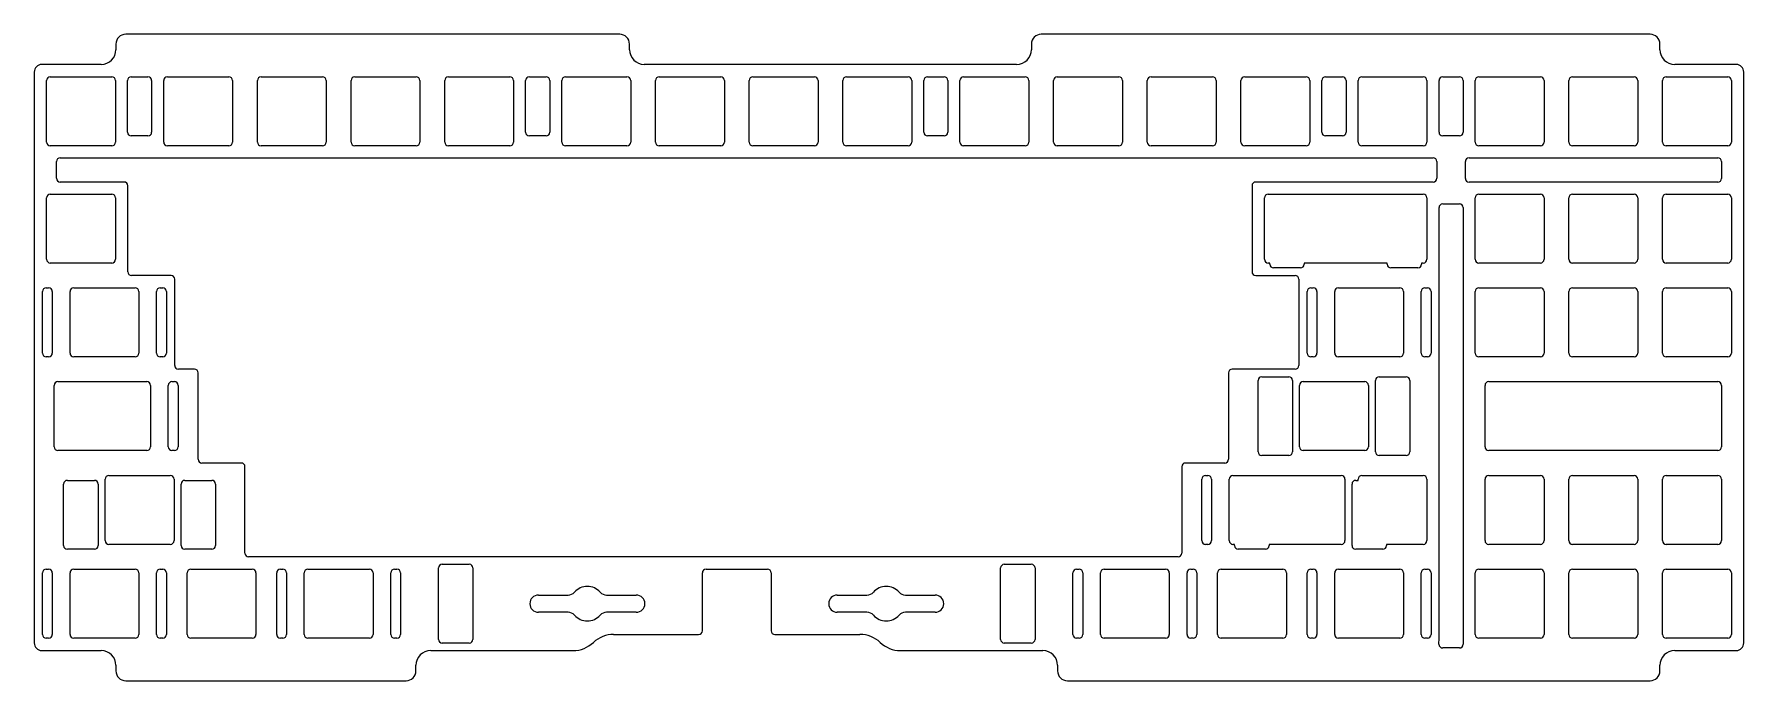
# Model space of a CAD drawing. Header units: millimetres. Extents: x -174 to 174, y -66 to 66.
import ezdxf

# ---------------------------------------------------------------- set-up
doc = ezdxf.new("R2010")
doc.units = ezdxf.units.MM
doc.layers.add('CUTOUTS', color=1, linetype='CONTINUOUS')
doc.layers.add('PERIMETER', color=5, linetype='CONTINUOUS')

msp = doc.modelspace()

# ---------------------------------------------------------------- linework, layer by layer
at = {"layer": 'CUTOUTS'}
for p, q in [((-171.30625, 43.75575), (-171.30625, 56.25575)), ((-170.55625, 57.00575), (-158.05625, 57.00575)), ((-157.30625, 56.25575), (-157.30625, 43.75575)), ((-154.853, 45.75575), (-154.853, 56.25575)), ((-154.103, 57.00575), (-150.6965, 57.00575)), ((-149.9465, 56.25575), (-149.9465, 45.75575)), ((-147.49375, 43.75575), (-147.49375, 56.25575)), ((-146.74375, 57.00575), (-134.24375, 57.00575)), ((-133.49375, 56.25575), (-133.49375, 43.75575)), ((-128.44375, 43.75575), (-128.44375, 56.25575)), ((-127.69375, 57.00575), (-115.19375, 57.00575)), ((-114.44375, 56.25575), (-114.44375, 43.75575)), ((-109.39375, 43.75575), (-109.39375, 56.25575)), ((-108.64375, 57.00575), (-96.14375, 57.00575)), ((-95.39375, 56.25575), (-95.39375, 43.75575)), ((-90.34375, 43.75575), (-90.34375, 56.25575)), ((-89.59375, 57.00575), (-77.09375, 57.00575)), ((-76.34375, 56.25575), (-76.34375, 43.75575)), ((-73.8905, 45.75575), (-73.8905, 56.25575)), ((-73.1405, 57.00575), (-69.734, 57.00575)), ((-68.984, 56.25575), (-68.984, 45.75575)), ((-66.53125, 43.75575), (-66.53125, 56.25575)), ((-65.78125, 57.00575), (-53.28125, 57.00575)), ((-52.53125, 56.25575), (-52.53125, 43.75575)), ((-47.48125, 43.75575), (-47.48125, 56.25575)), ((-46.73125, 57.00575), (-34.23125, 57.00575)), ((-33.48125, 56.25575), (-33.48125, 43.75575)), ((-28.43125, 43.75575), (-28.43125, 56.25575)), ((-27.68125, 57.00575), (-15.18125, 57.00575)), ((-14.43125, 56.25575), (-14.43125, 43.75575)), ((-9.38125, 43.75575), (-9.38125, 56.25575)), ((-8.63125, 57.00575), (3.86875, 57.00575)), ((4.61875, 56.25575), (4.61875, 43.75575)), ((7.07175, 45.75575), (7.07175, 56.25575)), ((7.82175, 57.00575), (11.22825, 57.00575)), ((11.97825, 56.25575), (11.97825, 45.75575)), ((14.43125, 43.75575), (14.43125, 56.25575)), ((15.18125, 57.00575), (27.68125, 57.00575)), ((28.43125, 56.25575), (28.43125, 43.75575)), ((33.48125, 43.75575), (33.48125, 56.25575)), ((34.23125, 57.00575), (46.73125, 57.00575)), ((47.48125, 56.25575), (47.48125, 43.75575)), ((52.53125, 43.75575), (52.53125, 56.25575)), ((53.28125, 57.00575), (65.78125, 57.00575)), ((66.53125, 56.25575), (66.53125, 43.75575)), ((71.58125, 43.75575), (71.58125, 56.25575)), ((72.33125, 57.00575), (84.83125, 57.00575)), ((85.58125, 56.25575), (85.58125, 43.75575)), ((88.0345, 45.75575), (88.0345, 56.25575)), ((88.7845, 57.00575), (92.191, 57.00575)), ((92.941, 56.25575), (92.941, 45.75575)), ((95.39375, 43.75575), (95.39375, 56.25575)), ((96.14375, 57.00575), (108.64375, 57.00575)), ((109.39375, 56.25575), (109.39375, 43.75575)), ((111.84675, 45.75575), (111.84675, 56.25575)), ((112.59675, 57.00575), (116.00325, 57.00575)), ((116.75325, 56.25575), (116.75325, 45.75575)), ((119.20625, 43.75575), (119.20625, 56.25575)), ((119.95625, 57.00575), (132.45625, 57.00575)), ((133.20625, 56.25575), (133.20625, 43.75575)), ((138.25625, 43.75575), (138.25625, 56.25575)), ((139.00625, 57.00575), (151.50625, 57.00575)), ((152.25625, 56.25575), (152.25625, 43.75575)), ((157.30625, 43.75575), (157.30625, 56.25575)), ((158.05625, 57.00575), (170.55625, 57.00575)), ((171.30625, 56.25575), (171.30625, 43.75575)), ((-158.05625, 43.00575), (-170.55625, 43.00575)), ((-150.6965, 45.00575), (-154.103, 45.00575)), ((-134.24375, 43.00575), (-146.74375, 43.00575)), ((-115.19375, 43.00575), (-127.69375, 43.00575)), ((-96.14375, 43.00575), (-108.64375, 43.00575)), ((-77.09375, 43.00575), (-89.59375, 43.00575)), ((-69.734, 45.00575), (-73.1405, 45.00575)), ((-53.28125, 43.00575), (-65.78125, 43.00575)), ((-34.23125, 43.00575), (-46.73125, 43.00575)), ((-15.18125, 43.00575), (-27.68125, 43.00575)), ((3.86875, 43.00575), (-8.63125, 43.00575)), ((11.22825, 45.00575), (7.82175, 45.00575)), ((27.68125, 43.00575), (15.18125, 43.00575)), ((46.73125, 43.00575), (34.23125, 43.00575)), ((65.78125, 43.00575), (53.28125, 43.00575)), ((84.83125, 43.00575), (72.33125, 43.00575)), ((92.191, 45.00575), (88.7845, 45.00575)), ((108.64375, 43.00575), (96.14375, 43.00575)), ((116.00325, 45.00575), (112.59675, 45.00575)), ((132.45625, 43.00575), (119.95625, 43.00575)), ((151.50625, 43.00575), (139.00625, 43.00575)), ((170.55625, 43.00575), (158.05625, 43.00575)), ((-169.30625, 36.3965), (-169.30625, 39.8025)), ((-168.55625, 40.5525), (110.64375, 40.5525)), ((111.39375, 39.8025), (111.39375, 36.3965)), ((117.20625, 36.3745), (117.20625, 39.8025)), ((117.95625, 40.5525), (168.55625, 40.5525)), ((169.30625, 39.8025), (169.30625, 36.3745)), ((-155.53125, 35.6465), (-168.55625, 35.6465)), ((-154.78125, 17.41825), (-154.78125, 34.8965)), ((73.81875, 34.8965), (73.81875, 17.41825)), ((110.64375, 35.6465), (74.56875, 35.6465)), ((168.55625, 35.6245), (117.95625, 35.6245)), ((-171.30625, 19.94325), (-171.30625, 32.44325)), ((-170.55625, 33.19325), (-158.05625, 33.19325)), ((-157.30625, 32.44325), (-157.30625, 19.94325)), ((76.34375, 19.94325), (76.34375, 32.44325)), ((77.09375, 33.19325), (108.64375, 33.19325)), ((109.39375, 32.44325), (109.39375, 19.94325)), ((119.20625, 19.94325), (119.20625, 32.44325)), ((119.95625, 33.19325), (132.45625, 33.19325)), ((133.20625, 32.44325), (133.20625, 19.94325)), ((138.25625, 19.94325), (138.25625, 32.44325)), ((139.00625, 33.19325), (151.50625, 33.19325)), ((152.25625, 32.44325), (152.25625, 19.94325)), ((157.30625, 19.94325), (157.30625, 32.44325)), ((158.05625, 33.19325), (170.55625, 33.19325)), ((171.30625, 32.44325), (171.30625, 19.94325)), ((111.84675, -57.00669), (111.84675, 30.44325)), ((112.59675, 31.19325), (116.00375, 31.19325)), ((116.75375, 30.44325), (116.75375, -58.25668)), ((-158.05625, 19.19325), (-170.55625, 19.19325)), ((77.43075, 19.19325), (77.09375, 19.19325)), ((77.43075, 18.94325), (77.43075, 19.19325)), ((83.68075, 18.19325), (78.18075, 18.19325)), ((101.30675, 19.19325), (84.43075, 19.19325)), ((84.43075, 19.19325), (84.43075, 18.94325)), ((101.30675, 18.94325), (101.30675, 19.19325)), ((107.55675, 18.19325), (102.05675, 18.19325)), ((108.64375, 19.19325), (108.30675, 19.19325)), ((108.30675, 19.19325), (108.30675, 18.94325)), ((132.45625, 19.19325), (119.95625, 19.19325)), ((151.50625, 19.19325), (139.00625, 19.19325)), ((170.55625, 19.19325), (158.05625, 19.19325)), ((-171.39375, 14.14325), (-170.89375, 14.14325)), ((-165.79375, 14.14325), (-153.29375, 14.14325)), ((-146.00625, 16.66825), (-154.03125, 16.66825)), ((-148.19375, 14.14325), (-147.69375, 14.14325)), ((-145.25625, -1.63175), (-145.25625, 15.91825)), ((74.56875, 16.66825), (82.59375, 16.66825)), ((83.34375, 15.91825), (83.34375, -1.63175)), ((85.78125, 14.14325), (86.28125, 14.14325)), ((91.38125, 14.14325), (103.88125, 14.14325)), ((108.98125, 14.14325), (109.48125, 14.14325)), ((119.95625, 14.14325), (132.45625, 14.14325)), ((139.00625, 14.14325), (151.50625, 14.14325)), ((158.05625, 14.14325), (170.55625, 14.14325)), ((-172.14375, 0.89325), (-172.14375, 13.39325)), ((-170.14375, 13.39325), (-170.14375, 0.89325)), ((-166.54375, 0.89325), (-166.54375, 13.39325)), ((-152.54375, 13.39325), (-152.54375, 0.89325)), ((-148.94375, 0.89325), (-148.94375, 13.39325)), ((-146.94375, 13.39325), (-146.94375, 0.89325)), ((85.03125, 0.89325), (85.03125, 13.39325)), ((87.03125, 13.39325), (87.03125, 0.89325)), ((90.63125, 0.89325), (90.63125, 13.39325)), ((104.63125, 13.39325), (104.63125, 0.89325)), ((108.23125, 0.89325), (108.23125, 13.39325)), ((110.23125, 13.39325), (110.23125, 0.89325)), ((119.20625, 0.89325), (119.20625, 13.39325)), ((133.20625, 13.39325), (133.20625, 0.89325)), ((138.25625, 0.89325), (138.25625, 13.39325)), ((152.25625, 13.39325), (152.25625, 0.89325)), ((157.30625, 0.89325), (157.30625, 13.39325)), ((171.30625, 13.39325), (171.30625, 0.89325)), ((-170.89375, 0.14325), (-171.39375, 0.14325)), ((-153.29375, 0.14325), (-165.79375, 0.14325)), ((-147.69375, 0.14325), (-148.19375, 0.14325)), ((86.28125, 0.14325), (85.78125, 0.14325)), ((103.88125, 0.14325), (91.38125, 0.14325)), ((109.48125, 0.14325), (108.98125, 0.14325)), ((132.45625, 0.14325), (119.95625, 0.14325)), ((151.50625, 0.14325), (139.00625, 0.14325)), ((170.55625, 0.14325), (158.05625, 0.14325)), ((-141.24375, -2.38175), (-144.50625, -2.38175)), ((-140.49375, -20.68175), (-140.49375, -3.13175)), ((69.05625, -3.13175), (69.05625, -20.68175)), ((82.59375, -2.38175), (69.80625, -2.38175)), ((-169.7625, -18.15675), (-169.7625, -5.65675)), ((-169.0125, -4.90675), (-150.9125, -4.90675)), ((-150.1625, -5.65675), (-150.1625, -18.15675)), ((-146.5625, -18.15675), (-146.5625, -5.65675)), ((-145.8125, -4.90675), (-145.3125, -4.90675)), ((-144.5625, -5.65675), (-144.5625, -18.15675)), ((75.0495, -19.15675), (75.0495, -4.65675)), ((75.7995, -3.90675), (81.2995, -3.90675)), ((82.0495, -4.65675), (82.0495, -19.15675)), ((83.4875, -18.15675), (83.4875, -5.65675)), ((84.2375, -4.90675), (96.7375, -4.90675)), ((97.4875, -5.65675), (97.4875, -18.15675)), ((98.9255, -19.15675), (98.9255, -4.65675)), ((99.6755, -3.90675), (105.1755, -3.90675)), ((105.9255, -4.65675), (105.9255, -19.15675)), ((121.20625, -18.15675), (121.20625, -5.65675)), ((121.95625, -4.90675), (168.55625, -4.90675)), ((169.30625, -5.65675), (169.30625, -18.15675)), ((-150.9125, -18.90675), (-169.0125, -18.90675)), ((-145.3125, -18.90675), (-145.8125, -18.90675)), ((81.2995, -19.90675), (75.7995, -19.90675)), ((96.7375, -18.90675), (84.2375, -18.90675)), ((105.1755, -19.90675), (99.6755, -19.90675)), ((168.55625, -18.90675), (121.95625, -18.90675)), ((-158.65, -23.95675), (-146.15, -23.95675)), ((-131.71875, -21.43175), (-139.74375, -21.43175)), ((-130.96875, -39.73175), (-130.96875, -22.18175)), ((59.53125, -22.18175), (59.53125, -39.73175)), ((68.30625, -21.43175), (60.28125, -21.43175)), ((64.35, -23.95675), (64.85, -23.95675)), ((69.95, -23.95675), (91.975, -23.95675)), ((96.14375, -23.95675), (108.64375, -23.95675)), ((121.95625, -23.95675), (132.45625, -23.95675)), ((139.00625, -23.95675), (151.50625, -23.95675)), ((158.05625, -23.95675), (168.55625, -23.95675)), ((-167.838, -38.20675), (-167.838, -25.70675)), ((-167.088, -24.95675), (-161.588, -24.95675)), ((-160.838, -25.70675), (-160.838, -38.20675)), ((-159.4, -37.20675), (-159.4, -24.70675)), ((-145.4, -24.70675), (-145.4, -37.20675)), ((-143.962, -38.20675), (-143.962, -25.70675)), ((-143.212, -24.95675), (-137.712, -24.95675)), ((-136.962, -25.70675), (-136.962, -38.20675)), ((63.6, -37.20675), (63.6, -24.70675)), ((65.6, -24.70675), (65.6, -37.20675)), ((69.2, -37.20675), (69.2, -24.70675)), ((92.725, -24.70675), (92.725, -37.20675)), ((94.163, -38.20675), (94.163, -25.70675)), ((94.913, -24.95675), (95.39375, -24.95675)), ((95.39375, -24.95675), (95.39375, -24.70675)), ((109.39375, -24.70675), (109.39375, -37.20675)), ((121.20625, -37.20675), (121.20625, -24.70675)), ((133.20625, -24.70675), (133.20625, -37.20675)), ((138.25625, -37.20675), (138.25625, -24.70675)), ((152.25625, -24.70675), (152.25625, -37.20675)), ((157.30625, -37.20675), (157.30625, -24.70675)), ((169.30625, -24.70675), (169.30625, -37.20675)), ((-146.15, -37.95675), (-158.65, -37.95675)), ((64.85, -37.95675), (64.35, -37.95675)), ((70.287, -37.95675), (69.95, -37.95675)), ((70.287, -38.20675), (70.287, -37.95675)), ((77.287, -37.95675), (77.287, -38.20675)), ((91.975, -37.95675), (77.287, -37.95675)), ((101.163, -37.95675), (101.163, -38.20675)), ((108.64375, -37.95675), (101.163, -37.95675)), ((132.45625, -37.95675), (121.95625, -37.95675)), ((151.50625, -37.95675), (139.00625, -37.95675)), ((168.55625, -37.95675), (158.05625, -37.95675)), ((-161.588, -38.95675), (-167.088, -38.95675)), ((-137.712, -38.95675), (-143.212, -38.95675)), ((58.78125, -40.48175), (-130.21875, -40.48175)), ((76.537, -38.95675), (71.037, -38.95675)), ((100.413, -38.95675), (94.913, -38.95675)), ((-172.14375, -56.25675), (-172.14375, -43.75675)), ((-171.39375, -43.00675), (-170.89375, -43.00675)), ((-170.14375, -43.75675), (-170.14375, -56.25675)), ((-166.54375, -56.25675), (-166.54375, -43.75675)), ((-165.79375, -43.00675), (-153.29375, -43.00675)), ((-152.54375, -43.75675), (-152.54375, -56.25675)), ((-148.94375, -56.25675), (-148.94375, -43.75675)), ((-148.19375, -43.00675), (-147.69375, -43.00675)), ((-146.94375, -43.75675), (-146.94375, -56.25675)), ((-142.73125, -56.25675), (-142.73125, -43.75675)), ((-141.98125, -43.00675), (-129.48125, -43.00675)), ((-128.73125, -43.75675), (-128.73125, -56.25675)), ((-124.51875, -56.25675), (-124.51875, -43.75675)), ((-123.76875, -43.00675), (-123.26875, -43.00675)), ((-122.51875, -43.75675), (-122.51875, -56.25675)), ((-118.91875, -56.25675), (-118.91875, -43.75675)), ((-118.16875, -43.00675), (-105.66875, -43.00675)), ((-104.91875, -43.75675), (-104.91875, -56.25675)), ((-101.31875, -56.25675), (-101.31875, -43.75675)), ((-100.56875, -43.00675), (-100.06875, -43.00675)), ((-99.31875, -43.75675), (-99.31875, -56.25675)), ((-91.60625, -57.25675), (-91.60625, -42.75675)), ((-90.85625, -42.00675), (-85.35625, -42.00675)), ((-84.60625, -42.75675), (-84.60625, -57.25675)), ((22.69375, -57.25675), (22.69375, -42.75675)), ((23.44375, -42.00675), (28.94375, -42.00675)), ((29.69375, -42.75675), (29.69375, -57.25675)), ((37.40625, -56.25675), (37.40625, -43.75675)), ((38.15625, -43.00675), (38.65625, -43.00675)), ((39.40625, -43.75675), (39.40625, -56.25675)), ((43.00625, -56.25675), (43.00625, -43.75675)), ((43.75625, -43.00675), (56.25625, -43.00675)), ((57.00625, -43.75675), (57.00625, -56.25675)), ((60.60625, -56.25675), (60.60625, -43.75675)), ((61.35625, -43.00675), (61.85625, -43.00675)), ((62.60625, -43.75675), (62.60625, -56.25675)), ((66.81875, -56.25675), (66.81875, -43.75675)), ((67.56875, -43.00675), (80.06875, -43.00675)), ((80.81875, -43.75675), (80.81875, -56.25675)), ((85.03125, -56.25675), (85.03125, -43.75675)), ((85.78125, -43.00675), (86.28125, -43.00675)), ((87.03125, -43.75675), (87.03125, -56.25675)), ((90.63125, -56.25675), (90.63125, -43.75675)), ((91.38125, -43.00675), (103.88125, -43.00675)), ((104.63125, -43.75675), (104.63125, -56.25675)), ((108.23125, -56.25675), (108.23125, -43.75675)), ((108.98125, -43.00675), (109.48125, -43.00675)), ((110.23125, -43.75675), (110.23125, -56.25675)), ((119.20625, -56.25675), (119.20625, -43.75675)), ((119.95625, -43.00675), (132.45625, -43.00675)), ((133.20625, -43.75675), (133.20625, -56.25675)), ((138.25625, -56.25675), (138.25625, -43.75675)), ((139.00625, -43.00675), (151.50625, -43.00675)), ((152.25625, -43.75675), (152.25625, -56.25675)), ((157.30625, -56.25675), (157.30625, -43.75675)), ((158.05625, -43.00675), (170.55625, -43.00675)), ((171.30625, -43.75675), (171.30625, -56.25675)), ((-71.2875, -48.25675), (-65.25687, -48.25675)), ((-57.43063, -48.25675), (-51.4, -48.25675)), ((-10.5125, -48.25675), (-4.48187, -48.25675)), ((3.34437, -48.25675), (9.375, -48.25675)), ((-65.25687, -51.75675), (-71.2875, -51.75675)), ((-51.4, -51.75675), (-57.43063, -51.75675)), ((-4.48187, -51.75675), (-10.5125, -51.75675)), ((9.375, -51.75675), (3.34437, -51.75675)), ((-170.89375, -57.00675), (-171.39375, -57.00675)), ((-153.29375, -57.00675), (-165.79375, -57.00675)), ((-147.69375, -57.00675), (-148.19375, -57.00675)), ((-129.48125, -57.00675), (-141.98125, -57.00675)), ((-123.26875, -57.00675), (-123.76875, -57.00675)), ((-105.66875, -57.00675), (-118.16875, -57.00675)), ((-100.06875, -57.00675), (-100.56875, -57.00675)), ((-85.35625, -58.00675), (-90.85625, -58.00675)), ((28.94375, -58.00675), (23.44375, -58.00675)), ((38.65625, -57.00675), (38.15625, -57.00675)), ((56.25625, -57.00675), (43.75625, -57.00675)), ((61.85625, -57.00675), (61.35625, -57.00675)), ((80.06875, -57.00675), (67.56875, -57.00675)), ((86.28125, -57.00675), (85.78125, -57.00675)), ((103.88125, -57.00675), (91.38125, -57.00675)), ((109.48125, -57.00675), (108.98125, -57.00675)), ((111.84351, -58.25474), (111.84675, -57.00669)), ((116.00375, -59.00668), (112.59351, -59.00668)), ((132.45625, -57.00675), (119.95625, -57.00675)), ((151.50625, -57.00675), (139.00625, -57.00675)), ((170.55625, -57.00675), (158.05625, -57.00675))]:
    msp.add_line(p, q, dxfattribs=at)
for centre, radius, start, end in [((-170.55625, 56.25575), 0.75, 90, 180), ((-158.05625, 56.25575), 0.75, 0, 90), ((-154.103, 56.25575), 0.75, 90, 180), ((-150.6965, 56.25575), 0.75, 0, 90), ((-146.74375, 56.25575), 0.75, 90, 180), ((-134.24375, 56.25575), 0.75, 0, 90), ((-127.69375, 56.25575), 0.75, 90, 180), ((-115.19375, 56.25575), 0.75, 0, 90), ((-108.64375, 56.25575), 0.75, 90, 180), ((-96.14375, 56.25575), 0.75, 0, 90), ((-89.59375, 56.25575), 0.75, 90, 180), ((-77.09375, 56.25575), 0.75, 0, 90), ((-73.1405, 56.25575), 0.75, 90, 180), ((-69.734, 56.25575), 0.75, 0, 90), ((-65.78125, 56.25575), 0.75, 90, 180), ((-53.28125, 56.25575), 0.75, 0, 90), ((-46.73125, 56.25575), 0.75, 90, 180), ((-34.23125, 56.25575), 0.75, 0, 90), ((-27.68125, 56.25575), 0.75, 90, 180), ((-15.18125, 56.25575), 0.75, 0, 90), ((-8.63125, 56.25575), 0.75, 90, 180), ((3.86875, 56.25575), 0.75, 0, 90), ((7.82175, 56.25575), 0.75, 90, 180), ((11.22825, 56.25575), 0.75, 0, 90), ((15.18125, 56.25575), 0.75, 90, 180), ((27.68125, 56.25575), 0.75, 0, 90), ((34.23125, 56.25575), 0.75, 90, 180), ((46.73125, 56.25575), 0.75, 0, 90), ((53.28125, 56.25575), 0.75, 90, 180), ((65.78125, 56.25575), 0.75, 0, 90), ((72.33125, 56.25575), 0.75, 90, 180), ((84.83125, 56.25575), 0.75, 0, 90), ((88.7845, 56.25575), 0.75, 90, 180), ((92.191, 56.25575), 0.75, 0, 90), ((96.14375, 56.25575), 0.75, 90, 180), ((108.64375, 56.25575), 0.75, 0, 90), ((112.59675, 56.25575), 0.75, 90, 180), ((116.00325, 56.25575), 0.75, 0, 90), ((119.95625, 56.25575), 0.75, 90, 180), ((132.45625, 56.25575), 0.75, 0, 90), ((139.00625, 56.25575), 0.75, 90, 180), ((151.50625, 56.25575), 0.75, 0, 90), ((158.05625, 56.25575), 0.75, 90, 180), ((170.55625, 56.25575), 0.75, 0, 90), ((-154.103, 45.75575), 0.75, 180, 270), ((-150.6965, 45.75575), 0.75, -90, 0), ((-73.1405, 45.75575), 0.75, 180, 270), ((-69.734, 45.75575), 0.75, -90, 0), ((7.82175, 45.75575), 0.75, 180, 270), ((11.22825, 45.75575), 0.75, -90, 0), ((88.7845, 45.75575), 0.75, 180, 270), ((92.191, 45.75575), 0.75, -90, 0), ((112.59675, 45.75575), 0.75, 180, 270), ((116.00325, 45.75575), 0.75, -90, 0), ((-170.55625, 43.75575), 0.75, 180, 270), ((-158.05625, 43.75575), 0.75, -90, 0), ((-146.74375, 43.75575), 0.75, 180, 270), ((-134.24375, 43.75575), 0.75, -90, 0), ((-127.69375, 43.75575), 0.75, 180, 270), ((-115.19375, 43.75575), 0.75, -90, 0), ((-108.64375, 43.75575), 0.75, 180, 270), ((-96.14375, 43.75575), 0.75, -90, 0), ((-89.59375, 43.75575), 0.75, 180, 270), ((-77.09375, 43.75575), 0.75, -90, 0), ((-65.78125, 43.75575), 0.75, 180, 270), ((-53.28125, 43.75575), 0.75, -90, 0), ((-46.73125, 43.75575), 0.75, 180, 270), ((-34.23125, 43.75575), 0.75, -90, 0), ((-27.68125, 43.75575), 0.75, 180, 270), ((-15.18125, 43.75575), 0.75, -90, 0), ((-8.63125, 43.75575), 0.75, 180, 270), ((3.86875, 43.75575), 0.75, -90, 0), ((15.18125, 43.75575), 0.75, 180, 270), ((27.68125, 43.75575), 0.75, -90, 0), ((34.23125, 43.75575), 0.75, 180, 270), ((46.73125, 43.75575), 0.75, -90, 0), ((53.28125, 43.75575), 0.75, 180, 270), ((65.78125, 43.75575), 0.75, -90, 0), ((72.33125, 43.75575), 0.75, 180, 270), ((84.83125, 43.75575), 0.75, -90, 0), ((96.14375, 43.75575), 0.75, 180, 270), ((108.64375, 43.75575), 0.75, -90, 0), ((119.95625, 43.75575), 0.75, 180, 270), ((132.45625, 43.75575), 0.75, -90, 0), ((139.00625, 43.75575), 0.75, 180, 270), ((151.50625, 43.75575), 0.75, -90, 0), ((158.05625, 43.75575), 0.75, 180, 270), ((170.55625, 43.75575), 0.75, -90, 0), ((-168.55625, 39.8025), 0.75, 90, 180), ((110.64375, 39.8025), 0.75, 0, 90), ((117.95625, 39.8025), 0.75, 90, 180), ((168.55625, 39.8025), 0.75, 0, 90), ((-168.55625, 36.3965), 0.75, 180, 270), ((-155.53125, 34.8965), 0.75, 0, 90), ((74.56875, 34.8965), 0.75, 90, 180), ((110.64375, 36.3965), 0.75, -90, 0), ((117.95625, 36.3745), 0.75, 180, 270), ((168.55625, 36.3745), 0.75, 270, 360), ((-170.55625, 32.44325), 0.75, 90, 180), ((-158.05625, 32.44325), 0.75, 0, 90), ((77.09375, 32.44325), 0.75, 90, 180), ((108.64375, 32.44325), 0.75, 0, 90), ((119.95625, 32.44325), 0.75, 90, 180), ((132.45625, 32.44325), 0.75, 0, 90), ((139.00625, 32.44325), 0.75, 90, 180), ((151.50625, 32.44325), 0.75, 0, 90), ((158.05625, 32.44325), 0.75, 90, 180), ((170.55625, 32.44325), 0.75, 0, 90), ((112.59675, 30.44325), 0.75, 90, 180), ((116.00375, 30.44325), 0.75, 0, 90), ((-170.55625, 19.94325), 0.75, 180, 270), ((-158.05625, 19.94325), 0.75, -90, 0), ((-154.03125, 17.41825), 0.75, 180, 270), ((74.56875, 17.41825), 0.75, 180, 270), ((77.09375, 19.94325), 0.75, 180, 270), ((78.18075, 18.94325), 0.75, 180, 270), ((83.68075, 18.94325), 0.75, -90, 0), ((102.05675, 18.94325), 0.75, 180, 270), ((107.55675, 18.94325), 0.75, -90, 0), ((108.64375, 19.94325), 0.75, 270, 360), ((119.95625, 19.94325), 0.75, 180, 270), ((132.45625, 19.94325), 0.75, -90, 0), ((139.00625, 19.94325), 0.75, 180, 270), ((151.50625, 19.94325), 0.75, -90, 0), ((158.05625, 19.94325), 0.75, 180, 270), ((170.55625, 19.94325), 0.75, -90, 0), ((-171.39375, 13.39325), 0.75, 90, 180), ((-170.89375, 13.39325), 0.75, 0, 90), ((-165.79375, 13.39325), 0.75, 90, 180), ((-153.29375, 13.39325), 0.75, 0, 90), ((-148.19375, 13.39325), 0.75, 90, 180), ((-147.69375, 13.39325), 0.75, 0, 90), ((-146.00625, 15.91825), 0.75, 0, 90), ((82.59375, 15.91825), 0.75, 0, 90), ((85.78125, 13.39325), 0.75, 90, 180), ((86.28125, 13.39325), 0.75, 0, 90), ((91.38125, 13.39325), 0.75, 90, 180), ((103.88125, 13.39325), 0.75, 0, 90), ((108.98125, 13.39325), 0.75, 90, 180), ((109.48125, 13.39325), 0.75, 0, 90), ((119.95625, 13.39325), 0.75, 90, 180), ((132.45625, 13.39325), 0.75, 0, 90), ((139.00625, 13.39325), 0.75, 90, 180), ((151.50625, 13.39325), 0.75, 0, 90), ((158.05625, 13.39325), 0.75, 90, 180), ((170.55625, 13.39325), 0.75, 0, 90), ((-171.39375, 0.89325), 0.75, 180, 270), ((-170.89375, 0.89325), 0.75, -90, 0), ((-165.79375, 0.89325), 0.75, 180, 270), ((-153.29375, 0.89325), 0.75, -90, 0), ((-148.19375, 0.89325), 0.75, 180, 270), ((-147.69375, 0.89325), 0.75, -90, 0), ((85.78125, 0.89325), 0.75, 180, 270), ((86.28125, 0.89325), 0.75, -90, 0), ((91.38125, 0.89325), 0.75, 180, 270), ((103.88125, 0.89325), 0.75, -90, 0), ((108.98125, 0.89325), 0.75, 180, 270), ((109.48125, 0.89325), 0.75, -90, 0), ((119.95625, 0.89325), 0.75, 180, 270), ((132.45625, 0.89325), 0.75, -90, 0), ((139.00625, 0.89325), 0.75, 180, 270), ((151.50625, 0.89325), 0.75, -90, 0), ((158.05625, 0.89325), 0.75, 180, 270), ((170.55625, 0.89325), 0.75, -90, 0), ((-144.50625, -1.63175), 0.75, 180, 270), ((-141.24375, -3.13175), 0.75, 0, 90), ((69.80625, -3.13175), 0.75, 90, 180), ((82.59375, -1.63175), 0.75, -90, 0), ((-169.0125, -5.65675), 0.75, 90, 180), ((-150.9125, -5.65675), 0.75, 0, 90), ((-145.8125, -5.65675), 0.75, 90, 180), ((-145.3125, -5.65675), 0.75, 0, 90), ((75.7995, -4.65675), 0.75, 90, 180), ((81.2995, -4.65675), 0.75, 0, 90), ((84.2375, -5.65675), 0.75, 90, 180), ((96.7375, -5.65675), 0.75, 0, 90), ((99.6755, -4.65675), 0.75, 90, 180), ((105.1755, -4.65675), 0.75, 0, 90), ((121.95625, -5.65675), 0.75, 90, 180), ((168.55625, -5.65675), 0.75, 0, 90), ((-169.0125, -18.15675), 0.75, 180, 270), ((-150.9125, -18.15675), 0.75, -90, 0), ((-145.8125, -18.15675), 0.75, 180, 270), ((-145.3125, -18.15675), 0.75, -90, 0), ((-139.74375, -20.68175), 0.75, 180, 270), ((68.30625, -20.68175), 0.75, -90, 0), ((75.7995, -19.15675), 0.75, 180, 270), ((81.2995, -19.15675), 0.75, -90, 0), ((84.2375, -18.15675), 0.75, 180, 270), ((96.7375, -18.15675), 0.75, -90, 0), ((99.6755, -19.15675), 0.75, 180, 270), ((105.1755, -19.15675), 0.75, -90, 0), ((121.95625, -18.15675), 0.75, 180, 270), ((168.55625, -18.15675), 0.75, -90, 0), ((-158.65, -24.70675), 0.75, 90, 180), ((-146.15, -24.70675), 0.75, 0, 90), ((-131.71875, -22.18175), 0.75, 0, 90), ((60.28125, -22.18175), 0.75, 90, 180), ((64.35, -24.70675), 0.75, 90, 180), ((64.85, -24.70675), 0.75, 0, 90), ((69.95, -24.70675), 0.75, 90, 180), ((91.975, -24.70675), 0.75, 0, 90), ((96.14375, -24.70675), 0.75, 90, 180), ((108.64375, -24.70675), 0.75, 0, 90), ((121.95625, -24.70675), 0.75, 90, 180), ((132.45625, -24.70675), 0.75, 0, 90), ((139.00625, -24.70675), 0.75, 90, 180), ((151.50625, -24.70675), 0.75, 0, 90), ((158.05625, -24.70675), 0.75, 90, 180), ((168.55625, -24.70675), 0.75, 0, 90), ((-167.088, -25.70675), 0.75, 90, 180), ((-161.588, -25.70675), 0.75, 0, 90), ((-143.212, -25.70675), 0.75, 90, 180), ((-137.712, -25.70675), 0.75, 0, 90), ((94.913, -25.70675), 0.75, 90, 180), ((-167.088, -38.20675), 0.75, 180, 270), ((-161.588, -38.20675), 0.75, -90, 0), ((-158.65, -37.20675), 0.75, 180, 270), ((-146.15, -37.20675), 0.75, -90, 0), ((-143.212, -38.20675), 0.75, 180, 270), ((-137.712, -38.20675), 0.75, -90, 0), ((64.35, -37.20675), 0.75, 180, 270), ((64.85, -37.20675), 0.75, -90, 0), ((69.95, -37.20675), 0.75, 180, 270), ((71.037, -38.20675), 0.75, 180, 270), ((76.537, -38.20675), 0.75, -90, 0), ((91.975, -37.20675), 0.75, -90, 0), ((94.913, -38.20675), 0.75, 180, 270), ((100.413, -38.20675), 0.75, -90, 0), ((108.64375, -37.20675), 0.75, 270, 360), ((121.95625, -37.20675), 0.75, 180, 270), ((132.45625, -37.20675), 0.75, -90, 0), ((139.00625, -37.20675), 0.75, 180, 270), ((151.50625, -37.20675), 0.75, -90, 0), ((158.05625, -37.20675), 0.75, 180, 270), ((168.55625, -37.20675), 0.75, -90, 0), ((-130.21875, -39.73175), 0.75, 180, 270), ((58.78125, -39.73175), 0.75, -90, 0), ((-171.39375, -43.75675), 0.75, 90, 180), ((-170.89375, -43.75675), 0.75, 0, 90), ((-165.79375, -43.75675), 0.75, 90, 180), ((-153.29375, -43.75675), 0.75, 0, 90), ((-148.19375, -43.75675), 0.75, 90, 180), ((-147.69375, -43.75675), 0.75, 0, 90), ((-141.98125, -43.75675), 0.75, 90, 180), ((-129.48125, -43.75675), 0.75, 0, 90), ((-123.76875, -43.75675), 0.75, 90, 180), ((-123.26875, -43.75675), 0.75, 0, 90), ((-118.16875, -43.75675), 0.75, 90, 180), ((-105.66875, -43.75675), 0.75, 0, 90), ((-100.56875, -43.75675), 0.75, 90, 180), ((-100.06875, -43.75675), 0.75, 0, 90), ((-90.85625, -42.75675), 0.75, 90, 180), ((-85.35625, -42.75675), 0.75, 0, 90), ((23.44375, -42.75675), 0.75, 90, 180), ((28.94375, -42.75675), 0.75, 0, 90), ((38.15625, -43.75675), 0.75, 90, 180), ((38.65625, -43.75675), 0.75, 0, 90), ((43.75625, -43.75675), 0.75, 90, 180), ((56.25625, -43.75675), 0.75, 0, 90), ((61.35625, -43.75675), 0.75, 90, 180), ((61.85625, -43.75675), 0.75, 0, 90), ((67.56875, -43.75675), 0.75, 90, 180), ((80.06875, -43.75675), 0.75, 0, 90), ((85.78125, -43.75675), 0.75, 90, 180), ((86.28125, -43.75675), 0.75, 0, 90), ((91.38125, -43.75675), 0.75, 90, 180), ((103.88125, -43.75675), 0.75, 0, 90), ((108.98125, -43.75675), 0.75, 90, 180), ((109.48125, -43.75675), 0.75, 0, 90), ((119.95625, -43.75675), 0.75, 90, 180), ((132.45625, -43.75675), 0.75, 0, 90), ((139.00625, -43.75675), 0.75, 90, 180), ((151.50625, -43.75675), 0.75, 0, 90), ((158.05625, -43.75675), 0.75, 90, 180), ((170.55625, -43.75675), 0.75, 0, 90), ((-71.2875, -50.00675), 1.75, 90, 270), ((-65.25687, -46.50675), 1.75, 270, 318.1896851), ((-61.34375, -50.00675), 3.5, 41.8103149, 138.1896851), ((-57.43063, -46.50675), 1.75, 221.8103149, 270), ((-51.4, -50.00675), 1.75, -90, 90), ((-10.5125, -50.00675), 1.75, 90, 270), ((-4.48187, -46.50675), 1.75, 270, 318.1896851), ((-0.56875, -50.00675), 3.5, 41.8103149, 138.1896851), ((3.34437, -46.50675), 1.75, 221.8103149, 270), ((9.375, -50.00675), 1.75, -90, 90), ((-65.25687, -53.50675), 1.75, 41.8103149, 90), ((-57.43063, -53.50675), 1.75, 90, 138.1896851), ((-4.48187, -53.50675), 1.75, 41.8103149, 90), ((3.34437, -53.50675), 1.75, 90, 138.1896851), ((-61.34375, -50.00675), 3.5, 221.8103149, 318.1896851), ((-0.56875, -50.00675), 3.5, 221.8103149, 318.1896851), ((-171.39375, -56.25675), 0.75, 180, 270), ((-170.89375, -56.25675), 0.75, -90, 0), ((-165.79375, -56.25675), 0.75, 180, 270), ((-153.29375, -56.25675), 0.75, -90, 0), ((-148.19375, -56.25675), 0.75, 180, 270), ((-147.69375, -56.25675), 0.75, -90, 0), ((-141.98125, -56.25675), 0.75, 180, 270), ((-129.48125, -56.25675), 0.75, -90, 0), ((-123.76875, -56.25675), 0.75, 180, 270), ((-123.26875, -56.25675), 0.75, -90, 0), ((-118.16875, -56.25675), 0.75, 180, 270), ((-105.66875, -56.25675), 0.75, -90, 0), ((-100.56875, -56.25675), 0.75, 180, 270), ((-100.06875, -56.25675), 0.75, -90, 0), ((-90.85625, -57.25675), 0.75, 180, 270), ((-85.35625, -57.25675), 0.75, -90, 0), ((23.44375, -57.25675), 0.75, 180, 270), ((28.94375, -57.25675), 0.75, -90, 0), ((38.15625, -56.25675), 0.75, 180, 270), ((38.65625, -56.25675), 0.75, -90, 0), ((43.75625, -56.25675), 0.75, 180, 270), ((56.25625, -56.25675), 0.75, -90, 0), ((61.35625, -56.25675), 0.75, 180, 270), ((61.85625, -56.25675), 0.75, -90, 0), ((67.56875, -56.25675), 0.75, 180, 270), ((80.06875, -56.25675), 0.75, -90, 0), ((85.78125, -56.25675), 0.75, 180, 270), ((86.28125, -56.25675), 0.75, -90, 0), ((91.38125, -56.25675), 0.75, 180, 270), ((103.88125, -56.25675), 0.75, -90, 0), ((108.98125, -56.25675), 0.75, 180, 270), ((109.48125, -56.25675), 0.75, -90, 0), ((112.59351, -58.25668), 0.75, 179.8512055, 270), ((116.00375, -58.25668), 0.75, -90, 0), ((119.95625, -56.25675), 0.75, 180, 270), ((132.45625, -56.25675), 0.75, -90, 0), ((139.00625, -56.25675), 0.75, 180, 270), ((151.50625, -56.25675), 0.75, -90, 0), ((158.05625, -56.25675), 0.75, 180, 270), ((170.55625, -56.25675), 0.75, -90, 0)]:
    msp.add_arc(centre, radius, start, end, dxfattribs=at)
at = {"layer": 'PERIMETER'}
for p, q in [((-157.20625, 63.66775), (-157.20625, 62.53075)), ((-54.76875, 65.66775), (-155.20625, 65.66775)), ((-52.76875, 62.53075), (-52.76875, 63.66775)), ((28.95625, 63.66875), (28.95625, 62.53075)), ((154.78125, 65.66875), (30.95625, 65.66875)), ((156.78125, 62.53075), (156.78125, 63.66875)), ((-160.20625, 59.53075), (-172.28125, 59.53075)), ((25.95625, 59.53075), (-49.76875, 59.53075)), ((172.28125, 59.53075), (159.78125, 59.53075)), ((-173.83125, 57.98075), (-173.83125, -57.98175)), ((173.83125, -57.98175), (173.83125, 57.98075)), ((-37.95625, -55.50675), (-37.95625, -43.75675)), ((-37.20625, -43.00675), (-24.70625, -43.00675)), ((-23.95625, -43.75675), (-23.95625, -55.50675)), ((-55.99825, -56.25675), (-38.70625, -56.25675)), ((-23.20625, -56.25675), (-5.91425, -56.25675)), ((-172.28125, -59.53175), (-160.20675, -59.53175)), ((-157.20675, -62.53175), (-157.20675, -63.66875)), ((-96.20025, -63.66875), (-96.20025, -62.53175)), ((-93.20025, -59.53175), (-64.23684, -59.53175)), ((2.32434, -59.53175), (31.2875, -59.53175)), ((34.2875, -62.53175), (34.2875, -63.66875)), ((156.78125, -63.66875), (156.78125, -62.53175)), ((159.78125, -59.53175), (172.28125, -59.53175)), ((-155.20675, -65.66875), (-98.20025, -65.66875)), ((36.2875, -65.66875), (154.78125, -65.66875))]:
    msp.add_line(p, q, dxfattribs=at)
for centre, radius, start, end in [((-155.20625, 63.66775), 2, 90, 180), ((-54.76875, 63.66775), 2, 0, 90), ((30.95625, 63.66875), 2, 90, 180), ((154.78125, 63.66875), 2, 0, 90), ((-172.28125, 57.98075), 1.55, 90, 180), ((-160.20625, 62.53075), 3, 270, 360), ((-49.76875, 62.53075), 3, 180, 270), ((25.95625, 62.53075), 3, 270, 360), ((159.78125, 62.53075), 3, 180, 270), ((172.28125, 57.98075), 1.55, 0, 90), ((-37.20625, -43.75675), 0.75, 90, 180), ((-24.70625, -43.75675), 0.75, 0, 90), ((-38.70625, -55.50675), 0.75, -90, 0), ((-23.20625, -55.50675), 0.75, 180, 270), ((-172.28125, -57.98175), 1.55, 180, 270), ((-64.23684, -53.53175), 6, 270, 313.3575664), ((-55.99825, -62.25675), 6, 90, 133.3575664), ((-5.91425, -62.25675), 6, 46.6424336, 90), ((2.32434, -53.53175), 6, 226.6424336, 270), ((172.28125, -57.98175), 1.55, -90, 0), ((-160.20675, -62.53175), 3, 0, 90), ((-93.20025, -62.53175), 3, 90, 180), ((31.2875, -62.53175), 3, 0, 90), ((159.78125, -62.53175), 3, 90, 180), ((-155.20675, -63.66875), 2, 180, 270), ((-98.20025, -63.66875), 2, -90, 0), ((36.2875, -63.66875), 2, 180, 270), ((154.78125, -63.66875), 2, -90, 0)]:
    msp.add_arc(centre, radius, start, end, dxfattribs=at)

doc.saveas('drawing.dxf')
